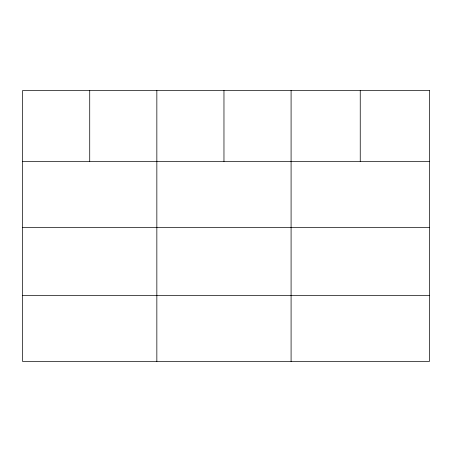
<?xml version="1.0" encoding="UTF-8"?>
<svg xmlns="http://www.w3.org/2000/svg" width="452" height="452" viewBox="0 0 452 452"><rect width="100%" height="100%" fill="white"/><g stroke="black" fill="none" stroke-linecap="round" stroke-linejoin="round"><path stroke-width="0.68" d="M22.6 161.432L429.4 161.432M22.6 227.446L429.4 227.446M22.6 295.461L429.4 295.461M360.244 90.519L360.244 161.432M291.088 90.519L291.088 361.481M223.966 90.519L223.966 161.432M156.844 90.519L156.844 361.481M89.722 90.519L89.722 161.432M429.4 90.519L22.6 90.519L22.6 361.481L429.4 361.481L429.4 90.519"/></g></svg>
